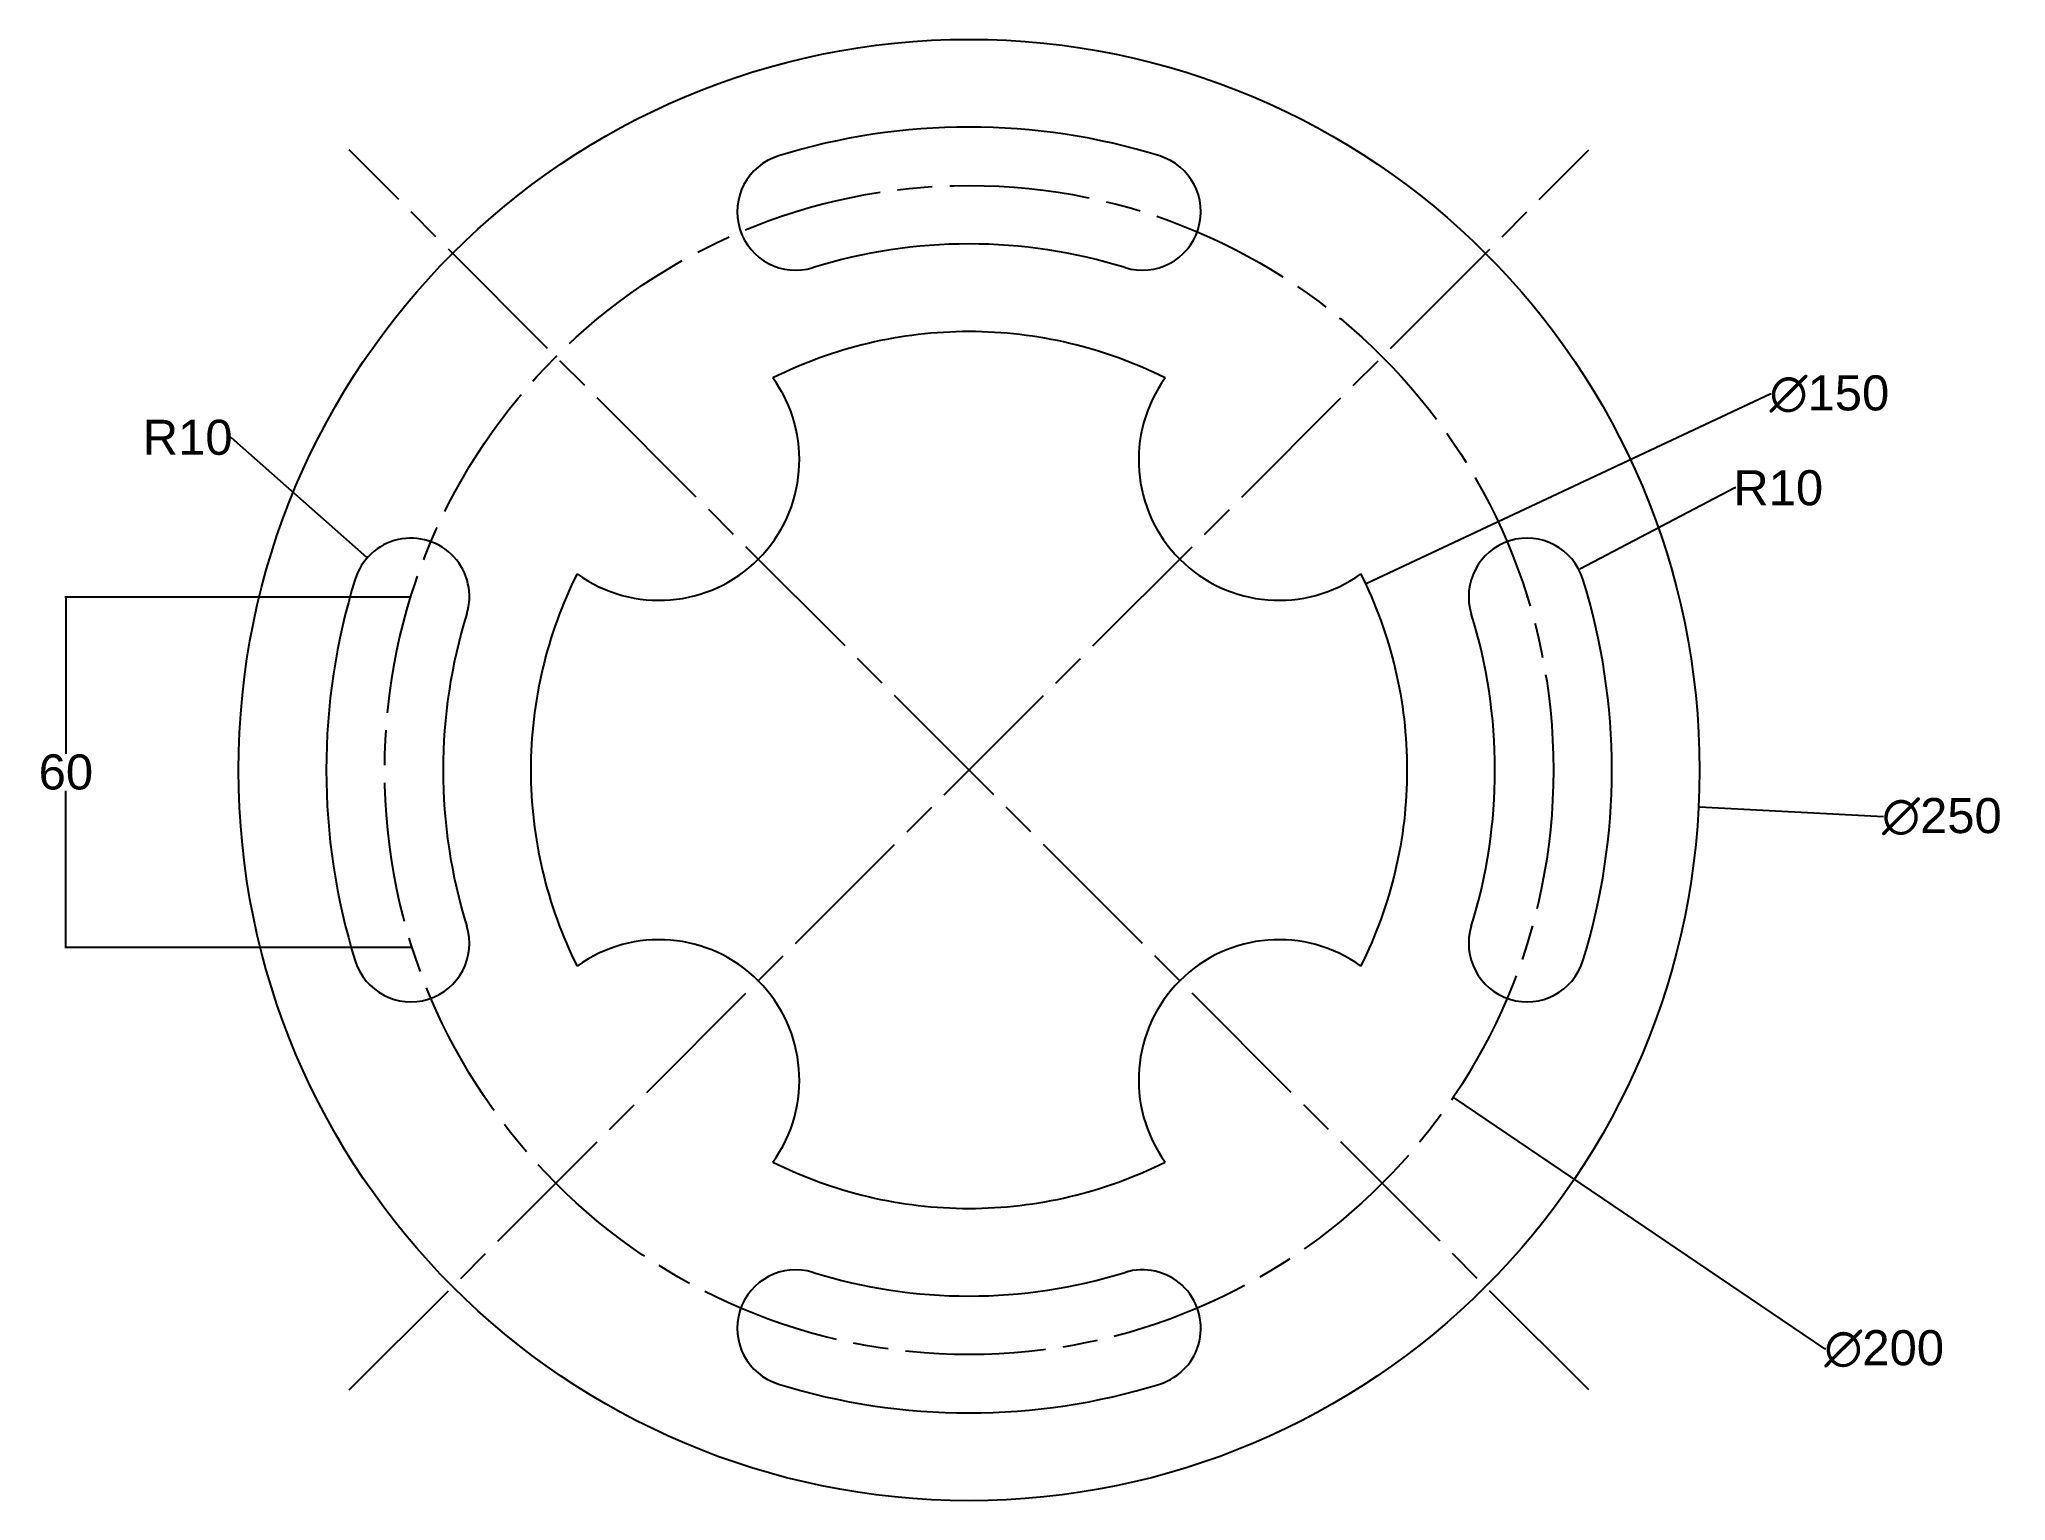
# Model space of a CAD drawing. Header units: inches. Extents: x -9 to 328, y 7 to 257.
import ezdxf

# ---------------------------------------------------------------- set-up
doc = ezdxf.new("R2010")
doc.units = ezdxf.units.IN
doc.header["$MEASUREMENT"] = 0
doc.linetypes.add('ACAD_ISO08W100', pattern=[36, 24, -3, 6, -3])
doc.styles.get("Standard").update_dxf_attribs({"font": 'arial.ttf'})
doc.dimstyles.get("Standard").update_dxf_attribs({"dimtxt": 6, "dimasz": 0.18, "dimexe": 0.18, "dimexo": 0.0625, "dimgap": 0.09, "dimtad": 0, "dimtih": 1, "dimtoh": 1, "dimdec": 0, "dimzin": 0, "dimdsep": 46, "dimtxsty": 'Standard', "dimcen": 0.09, "dimadec": 0, "dimazin": 0, "dimtfac": 1, "dimtdec": 0, "dimtofl": 0, "dimtmove": 0, "dimatfit": 3, "dimfxl": 1, "dimtolj": 1, "dimtzin": 0, "dimarcsym": 0})

# ---------------------------------------------------------------- blocks, each defined once
blk = doc.blocks.new('*D4')
at = {"color": 0, "lineweight": -2, "transparency": 16777216}
for p, q in [((287.27, 195.82), (218.26, 163.43)), ((287.45, 195.82), (287.27, 195.82)), ((150.11, 131.5), (150.29, 131.5)), ((150.2, 131.41), (150.2, 131.59))]:
    blk.add_line(p, q, dxfattribs=at)
at = {"color": 0, "transparency": 16777216}
blk.add_solid([(218.25, 163.46), (218.27, 163.41), (218.1, 163.36)], dxfattribs=at)
at = {"layer": 'Defpoints', "color": 0, "transparency": 16777216}
for p in [(218.1, 163.36), (82.3, 99.64)]:
    blk.add_point(p, dxfattribs=at)
at = {"color": 0, "transparency": 16777216, "insert": (297.43, 195.82), "char_height": 6, "attachment_point": 5}
blk.add_mtext('\\A1;∅150', dxfattribs=at)
blk = doc.blocks.new('*D5')
at = {"color": 0, "lineweight": -2, "transparency": 16777216}
for p, q in [((150.11, 131.5), (150.29, 131.5)), ((150.2, 131.41), (150.2, 131.59)), ((296.66, 32.47), (233.19, 75.39)), ((296.84, 32.47), (296.66, 32.47))]:
    blk.add_line(p, q, dxfattribs=at)
at = {"color": 0, "transparency": 16777216}
blk.add_solid([(233.2, 75.41), (233.17, 75.36), (233.04, 75.49)], dxfattribs=at)
at = {"layer": 'Defpoints', "color": 0, "transparency": 16777216}
for p in [(67.36, 187.52), (233.04, 75.49)]:
    blk.add_point(p, dxfattribs=at)
at = {"color": 0, "transparency": 16777216, "insert": (306.81, 32.47), "char_height": 6, "attachment_point": 5}
blk.add_mtext('\\A1;∅200', dxfattribs=at)
blk = doc.blocks.new('*D6')
at = {"color": 0, "lineweight": -2, "transparency": 16777216}
for p, q in [((150.11, 131.5), (150.29, 131.5)), ((150.2, 131.41), (150.2, 131.59)), ((306.71, 123.51), (275.22, 125.12))]:
    blk.add_line(p, q, dxfattribs=at)
at = {"color": 0, "transparency": 16777216}
blk.add_solid([(275.22, 125.15), (275.21, 125.09), (275.04, 125.13)], dxfattribs=at)
at = {"layer": 'Defpoints', "color": 0, "transparency": 16777216}
for p in [(25.36, 137.87), (275.04, 125.13)]:
    blk.add_point(p, dxfattribs=at)
at = {"color": 0, "transparency": 16777216, "insert": (316.68, 123.51), "char_height": 6, "attachment_point": 5}
blk.add_mtext('\\A1;∅250', dxfattribs=at)
blk = doc.blocks.new('*D7')
at = {"color": 0, "lineweight": -2, "transparency": 16777216}
for p, q in [((281.24, 179.75), (254.72, 165.88)), ((281.42, 179.75), (281.24, 179.75)), ((245.61, 161.16), (245.79, 161.16)), ((245.7, 161.07), (245.7, 161.25))]:
    blk.add_line(p, q, dxfattribs=at)
at = {"color": 0, "transparency": 16777216}
blk.add_solid([(254.71, 165.91), (254.73, 165.85), (254.56, 165.8)], dxfattribs=at)
at = {"layer": 'Defpoints', "color": 0, "transparency": 16777216}
for p in [(254.56, 165.8), (245.7, 161.16)]:
    blk.add_point(p, dxfattribs=at)
at = {"color": 0, "transparency": 16777216, "insert": (288.67, 179.75), "char_height": 6, "attachment_point": 5}
blk.add_mtext('\\A1;R10', dxfattribs=at)
blk = doc.blocks.new('*D10')
at = {"color": 0, "lineweight": -2, "transparency": 16777216}
for p, q in [((23.74, 188.38), (23.92, 188.38)), ((23.92, 188.38), (47.07, 167.91)), ((54.61, 161.16), (54.79, 161.16)), ((54.7, 161.07), (54.7, 161.25))]:
    blk.add_line(p, q, dxfattribs=at)
at = {"color": 0, "transparency": 16777216}
blk.add_solid([(47.09, 167.93), (47.05, 167.88), (47.21, 167.79)], dxfattribs=at)
at = {"layer": 'Defpoints', "color": 0, "transparency": 16777216}
for p in [(47.21, 167.79), (54.7, 161.16)]:
    blk.add_point(p, dxfattribs=at)
at = {"color": 0, "transparency": 16777216, "insert": (16.49, 188.38), "char_height": 6, "attachment_point": 5}
blk.add_mtext('\\A1;R10', dxfattribs=at)
blk = doc.blocks.new('*D12')
at = {"color": 0, "lineweight": -2, "transparency": 16777216}
for p, q in [((54.64, 161.07), (-4.53, 161.07)), ((-4.35, 160.89), (-4.35, 134.27)), ((-4.35, 101.34), (-4.35, 127.96)), ((54.73, 101.16), (-4.53, 101.16))]:
    blk.add_line(p, q, dxfattribs=at)
at = {"color": 0, "transparency": 16777216}
for points in [[(-4.38, 160.89), (-4.32, 160.89), (-4.35, 161.07)], [(-4.38, 101.34), (-4.32, 101.34), (-4.35, 101.16)]]:
    blk.add_solid(points, dxfattribs=at)
at = {"layer": 'Defpoints', "color": 0, "transparency": 16777216}
for p in [(54.7, 161.07), (-4.35, 101.16), (54.79, 101.16)]:
    blk.add_point(p, dxfattribs=at)
at = {"color": 0, "transparency": 16777216, "insert": (-4.35, 131.12), "char_height": 6, "attachment_point": 5}
blk.add_mtext('\\A1;60', dxfattribs=at)

msp = doc.modelspace()

# ---------------------------------------------------------------- linework, layer by layer
at = {"linetype": 'ACAD_ISO08W100'}
for p, q in [((44.13, 25.44), (256.26, 237.57)), ((256.26, 25.44), (44.13, 237.57))]:
    msp.add_line(p, q, dxfattribs=at)
msp.add_circle((150.2, 131.5), 125)
msp.add_circle((150.2, 131.5), 100, dxfattribs=at)
for centre, radius, start, end in [((150.2, 131.5), 110, 72.7461, 107.2539), ((120.54, 227), 10, 107.2539, 287.2539), ((179.86, 227), 10, 252.7461, 72.7461), ((150.2, 131.5), 90, 72.7461, 107.2539), ((150.2, 131.5), 75, 90, 116.5862), ((150.2, 131.5), 75, 63.4138, 90), ((150.2, 131.5), 75, 63.4138, 90), ((97.17, 184.53), 24, 234.2069, 35.7931), ((203.23, 184.53), 24, 144.2069, 305.7931), ((203.23, 184.53), 24, 144.2069, 305.7931), ((54.7, 161.16), 10, 342.7461, 162.7461), ((245.7, 161.16), 10, 17.2539, 197.2539), ((150.2, 131.5), 75, 153.4138, 180), ((150.2, 131.5), 75, 0, 26.5862), ((150.2, 131.5), 75, 0, 26.5862), ((150.2, 131.5), 110, 162.7461, 197.2539), ((150.2, 131.5), 110, 342.7461, 17.2539), ((150.2, 131.5), 90, 162.7461, 197.2539), ((150.2, 131.5), 90, 342.7461, 17.2539), ((150.2, 131.5), 75, 180, 206.5862), ((150.2, 131.5), 75, 333.4138, 0), ((54.7, 101.84), 10, 197.2539, 17.2539), ((245.7, 101.84), 10, 162.7461, 342.7461), ((97.17, 78.47), 24, 324.2069, 125.7931), ((203.23, 78.47), 24, 54.2069, 215.7931), ((150.2, 131.5), 75, 243.4138, 270), ((150.2, 131.5), 75, 270, 296.5862), ((120.54, 36), 10, 72.7461, 252.7461), ((150.2, 131.5), 90, 252.7461, 287.2539), ((179.86, 36), 10, 287.2539, 107.2539), ((150.2, 131.5), 110, 252.7461, 287.2539)]:
    msp.add_arc(centre, radius, start, end)

# ---------------------------------------------------------------- dimensions: what is measured, and where the dimension line sits
for p1, p2, picture, middle in [((82.3, 99.64), (218.1, 163.36), '*D4', (297.43, 195.82)), ((67.36, 187.52), (233.04, 75.49), '*D5', (306.81, 32.47)), ((25.36, 137.87), (275.04, 125.13), '*D6', (306.71, 123.51))]:
    dim = msp.add_diameter_dim_2p(p1=p1, p2=p2, dimstyle='Standard')
    dim.commit()
    dim.dimension.update_dxf_attribs({"geometry": picture, "text_midpoint": middle, "dimtype": 163})
for center, mpoint, picture, middle in [((54.7, 161.16), (47.21, 167.79), '*D10', (16.49, 188.38)), ((245.7, 161.16), (254.56, 165.8), '*D7', (288.67, 179.75))]:
    dim = msp.add_radius_dim(center=center, mpoint=mpoint, dimstyle='Standard')
    dim.commit()
    dim.dimension.update_dxf_attribs({"geometry": picture, "text_midpoint": middle, "dimtype": 164})
dim = msp.add_linear_dim(base=(-4.35, 101.16), p1=(54.7, 161.07), p2=(54.79, 101.16), angle=90, dimstyle='Standard')
dim.commit()
dim.dimension.update_dxf_attribs({"geometry": '*D12', "text_midpoint": (-4.35, 131.12)})

doc.saveas('drawing.dxf')
